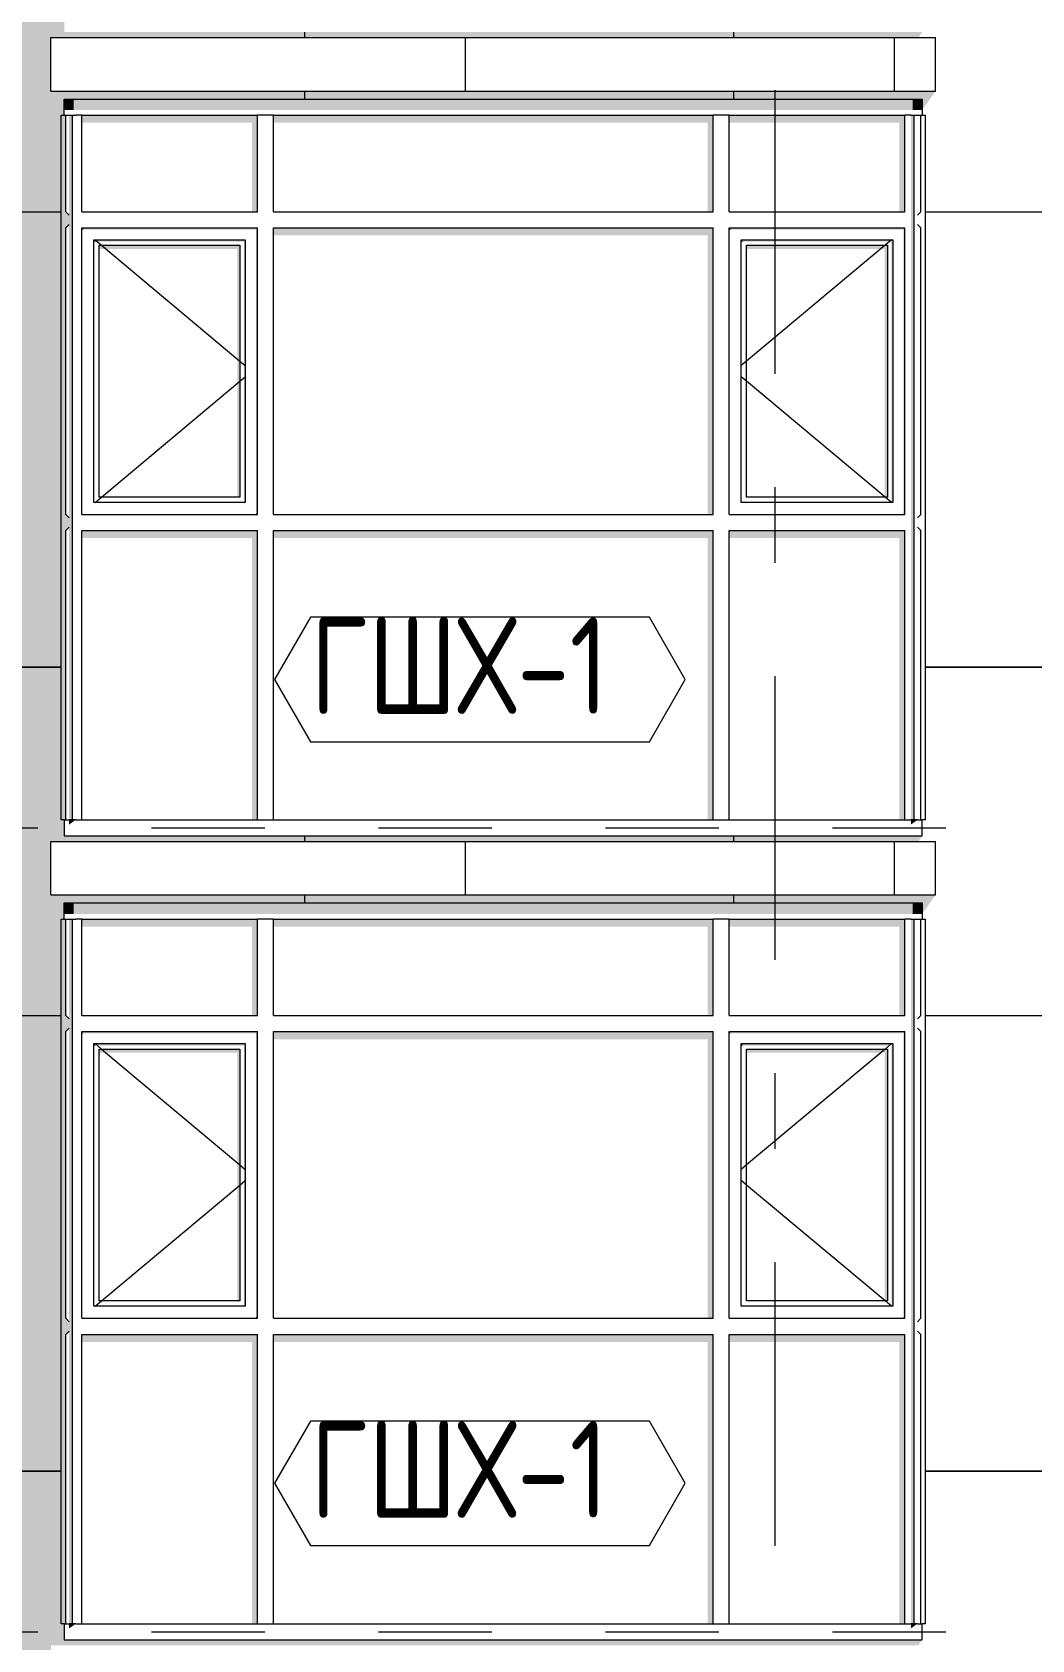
# Model space of a CAD drawing. Header units: millimetres. Extents: x 18162 to 7085488, y 72188 to 247925.
# Drawn here: x 5963688 to 5967417, y 118526 to 124526 of the extents above; entities that cross this region are included whole.
import ezdxf
from ezdxf.enums import TextEntityAlignment as Align

# ---------------------------------------------------------------- set-up
doc = ezdxf.new("R2010")
doc.units = ezdxf.units.MM
doc.header["$MEASUREMENT"] = 0
doc.linetypes.add('Dashed', pattern=[423.333333, 211.666667, -211.666667])
doc.linetypes.add('Double Dashed', pattern=[1093.611073, 529.166651, -211.666656, 141.111112, -211.666656])
for name, color, linetype in [('Finish - Wall', 7, 'Continuous'), ('Structural - Bearing', 7, 'Continuous'), ('Structural - Grid', 7, 'Continuous')]:
    doc.layers.add(name, color=color, linetype=linetype)
doc.styles.add('GENERATED_STYLE_3', font='', dxfattribs={"width": 0.8})
doc.styles.get('GENERATED_STYLE_3').set_extended_font_data('ISOCPEUR MON')

# ---------------------------------------------------------------- blocks, each defined once
blk = doc.blocks.new('*X2853', base_point=(6050603.8, 91556.2))
at = {"layer": 'Structural - Bearing', "color": 8, "linetype": 'Continuous', "lineweight": 13}
for p, q in [((5964703.8, 121306.2), (5964703.8, 121276.2)), ((5966303.8, 121306.2), (5966303.8, 121276.2)), ((5963103.8, 120856.2), (5963795.7, 120856.2)), ((5967020.5, 120856.2), (5967403.8, 120856.2)), ((5967403.8, 120856.2), (5967903.8, 120856.2)), ((5963103.8, 119156.2), (5963795.7, 119156.2)), ((5963795.7, 119156.2), (5963103.8, 119156.2)), ((5967020.5, 119156.2), (5967403.8, 119156.2)), ((5967403.8, 119156.2), (5967020.5, 119156.2)), ((5967903.8, 119156.2), (5967403.8, 119156.2)), ((5967403.8, 119156.2), (5967903.8, 119156.2))]:
    blk.add_line(p, q, dxfattribs=at)
blk = doc.blocks.new('*X2860', base_point=(6050603.8, 91556.2))
at = {"layer": 'Structural - Bearing', "color": 8, "linetype": 'Continuous', "lineweight": 13}
for p, q in [((5964703.8, 124306.2), (5964703.8, 124276.2)), ((5966303.8, 124306.2), (5966303.8, 124276.2)), ((5963103.8, 123856.2), (5963795.7, 123856.2)), ((5967020.5, 123856.2), (5967403.8, 123856.2)), ((5967403.8, 123856.2), (5967903.8, 123856.2)), ((5963103.8, 122156.2), (5963795.7, 122156.2)), ((5963795.7, 122156.2), (5963103.8, 122156.2)), ((5967020.5, 122156.2), (5967403.8, 122156.2)), ((5967403.8, 122156.2), (5967020.5, 122156.2)), ((5967903.8, 122156.2), (5967403.8, 122156.2)), ((5967403.8, 122156.2), (5967903.8, 122156.2)), ((5964703.8, 121526.2), (5964703.8, 121506.2)), ((5966303.8, 121526.2), (5966303.8, 121506.2))]:
    blk.add_line(p, q, dxfattribs=at)
blk = doc.blocks.new('*X2861', base_point=(6050603.8, 91556.2))
at = {"layer": 'Structural - Bearing', "color": 7, "linetype": 'Continuous', "lineweight": 9}
for p, q in [((5965303.8, 121506.2), (5965303.8, 121306.2)), ((5966903.8, 121506.2), (5966903.8, 121306.2))]:
    blk.add_line(p, q, dxfattribs=at)
blk = doc.blocks.new('*X2867', base_point=(6050603.8, 91556.2))
at = {"layer": 'Structural - Bearing', "color": 8, "linetype": 'Continuous', "lineweight": 13}
for p, q in [((5964703.8, 124526.2), (5964703.8, 124506.2)), ((5966303.8, 124526.2), (5966303.8, 124506.2))]:
    blk.add_line(p, q, dxfattribs=at)
blk = doc.blocks.new('*X2868', base_point=(6050603.8, 91556.2))
at = {"layer": 'Structural - Bearing', "color": 7, "linetype": 'Continuous', "lineweight": 9}
for p, q in [((5965303.8, 124506.2), (5965303.8, 124306.2)), ((5966903.8, 124506.2), (5966903.8, 124306.2))]:
    blk.add_line(p, q, dxfattribs=at)
blk = doc.blocks.new('Label_276_3', base_point=(5965358.1, 118876.2))
at = {"color": 13, "linetype": 'Continuous', "lineweight": 13, "flags": 128}
blk.add_lwpolyline([(5964591.7, 119110.4), (5964725.8, 118878.2), (5965990.4, 118878.2), (5966124.5, 119110.4), (5965990.4, 119342.7), (5964725.8, 119342.7)], close=True, dxfattribs=at)
at = {"color": 13, "lineweight": 13, "insert": (5964725.8, 119342), "char_height": 360, "attachment_point": 1, "style": 'GENERATED_STYLE_3'}
blk.add_mtext('\\A1;{\\pql;\\pt0,253000;\\fISOCPEUR MON|b0|i0|c0|p0;\\W0.800000;ГШХ-1\\fISOCPEUR MON|b0|i0|c0|p0;\\W0.800000;\\A1{\\H.66x;\\S^  ;}\\fISOCPEUR MON|b0|i0|c0|p0;\\W0.800000;\\fISOCPEUR MON|b0|i0|c0|p0;\\W0.800000;\\A1{\\H.66x;\\S^  ;}\\fISOCPEUR MON|b0|i0|c0|p0;\\W0.800000; \\fISOCPEUR MON|b0|i0|c0|p0;\\W0.800000;\\fISOCPEUR MON|b0|i0|c0|p0;\\W0.800000;\\fISOCPEUR MON|b0|i0|c0|p0;\\W0.800000;\\fISOCPEUR MON|b0|i0|c0|p0;\\W0.800000;\\fISOCPEUR MON|b0|i0|c0|p0;\\W0.800000;\\fISOCPEUR MON|b0|i0|c0|p0;\\W0.800000;\\fISOCPEUR MON|b0|i0|c0|p0;\\W0.800000;\\fISOCPEUR MON|b0|i0|c0|p0;\\W0.800000;\\fISOCPEUR MON|b0|i0|c0|p0;\\W0.800000;\\fISOCPEUR MON|b0|i0|c0|p0;\\W0.800000;\\fISOCPEUR MON|b0|i0|c0|p0;\\W0.800000;\\fISOCPEUR MON|b0|i0|c0|p0;\\W0.800000;\\fISOCPEUR MON|b0|i0|c0|p0;\\W0.800000;\\fISOCPEUR MON|b0|i0|c0|p0;\\W0.800000;\\fISOCPEUR MON|b0|i0|c0|p0;\\W0.800000;\\fISOCPEUR MON|b0|i0|c0|p0;\\W0.800000;\\fISOCPEUR MON|b0|i0|c0|p0;\\W0.800000;\\fISOCPEUR MON|b0|i0|c0|p0;\\W0.800000;\\fISOCPEUR MON|b0|i0|c0|p0;\\W0.800000;\\fISOCPEUR MON|b0|i0|c0|p0;\\W0.800000;\\fISOCPEUR MON|b0|i0|c0|p0;\\W0.800000;\\fISOCPEUR MON|b0|i0|c0|p0;\\W0.800000;\\fISOCPEUR MON|b0|i0|c0|p0;\\W0.800000;\\fISOCPEUR MON|b0|i0|c0|p0;\\W0.800000;\\fISOCPEUR MON|b0|i0|c0|p0;\\W0.800000;\\fISOCPEUR MON|b0|i0|c0|p0;\\W0.800000;\\fISOCPEUR MON|b0|i0|c0|p0;\\W0.800000;\\fISOCPEUR MON|b0|i0|c0|p0;\\W0.800000;\\fISOCPEUR MON|b0|i0|c0|p0;\\W0.800000;\\fISOCPEUR MON|b0|i0|c0|p0;\\W0.800000;\\fISOCPEUR MON|b0|i0|c0|p0;\\W0.800000;\\fISOCPEUR MON|b0|i0|c0|p0;\\W0.800000;\\fISOCPEUR MON|b0|i0|c0|p0;\\W0.800000;\\fISOCPEUR MON|b0|i0|c0|p0;\\W0.800000;\\fISOCPEUR MON|b0|i0|c0|p0;\\W0.800000;\\fISOCPEUR MON|b0|i0|c0|p0;\\W0.800000;\\fISOCPEUR MON|b0|i0|c0|p0;\\W0.800000;\\fISOCPEUR MON|b0|i0|c0|p0;\\W0.800000;\\fISOCPEUR MON|b0|i0|c0|p0;\\W0.800000;\\fISOCPEUR MON|b0|i0|c0|p0;\\W0.800000;\\fISOCPEUR MON|b0|i0|c0|p0;\\W0.800000;\\fISOCPEUR MON|b0|i0|c0|p0;\\W0.800000;\\fISOCPEUR MON|b0|i0|c0|p0;\\W0.800000;}', dxfattribs=at)
blk = doc.blocks.new('Label_277_3', base_point=(5965358.1, 121876.2))
at = {"color": 13, "linetype": 'Continuous', "lineweight": 13, "flags": 128}
blk.add_lwpolyline([(5964591.7, 122110.4), (5964725.8, 121878.2), (5965990.4, 121878.2), (5966124.5, 122110.4), (5965990.4, 122342.7), (5964725.8, 122342.7)], close=True, dxfattribs=at)
at = {"color": 13, "lineweight": 13, "insert": (5964725.8, 122342), "char_height": 360, "attachment_point": 1, "style": 'GENERATED_STYLE_3'}
blk.add_mtext('\\A1;{\\pql;\\pt0,253000;\\fISOCPEUR MON|b0|i0|c0|p0;\\W0.800000;ГШХ-1\\fISOCPEUR MON|b0|i0|c0|p0;\\W0.800000;\\A1{\\H.66x;\\S^  ;}\\fISOCPEUR MON|b0|i0|c0|p0;\\W0.800000;\\fISOCPEUR MON|b0|i0|c0|p0;\\W0.800000;\\A1{\\H.66x;\\S^  ;}\\fISOCPEUR MON|b0|i0|c0|p0;\\W0.800000; \\fISOCPEUR MON|b0|i0|c0|p0;\\W0.800000;\\fISOCPEUR MON|b0|i0|c0|p0;\\W0.800000;\\fISOCPEUR MON|b0|i0|c0|p0;\\W0.800000;\\fISOCPEUR MON|b0|i0|c0|p0;\\W0.800000;\\fISOCPEUR MON|b0|i0|c0|p0;\\W0.800000;\\fISOCPEUR MON|b0|i0|c0|p0;\\W0.800000;\\fISOCPEUR MON|b0|i0|c0|p0;\\W0.800000;\\fISOCPEUR MON|b0|i0|c0|p0;\\W0.800000;\\fISOCPEUR MON|b0|i0|c0|p0;\\W0.800000;\\fISOCPEUR MON|b0|i0|c0|p0;\\W0.800000;\\fISOCPEUR MON|b0|i0|c0|p0;\\W0.800000;\\fISOCPEUR MON|b0|i0|c0|p0;\\W0.800000;\\fISOCPEUR MON|b0|i0|c0|p0;\\W0.800000;\\fISOCPEUR MON|b0|i0|c0|p0;\\W0.800000;\\fISOCPEUR MON|b0|i0|c0|p0;\\W0.800000;\\fISOCPEUR MON|b0|i0|c0|p0;\\W0.800000;\\fISOCPEUR MON|b0|i0|c0|p0;\\W0.800000;\\fISOCPEUR MON|b0|i0|c0|p0;\\W0.800000;\\fISOCPEUR MON|b0|i0|c0|p0;\\W0.800000;\\fISOCPEUR MON|b0|i0|c0|p0;\\W0.800000;\\fISOCPEUR MON|b0|i0|c0|p0;\\W0.800000;\\fISOCPEUR MON|b0|i0|c0|p0;\\W0.800000;\\fISOCPEUR MON|b0|i0|c0|p0;\\W0.800000;\\fISOCPEUR MON|b0|i0|c0|p0;\\W0.800000;\\fISOCPEUR MON|b0|i0|c0|p0;\\W0.800000;\\fISOCPEUR MON|b0|i0|c0|p0;\\W0.800000;\\fISOCPEUR MON|b0|i0|c0|p0;\\W0.800000;\\fISOCPEUR MON|b0|i0|c0|p0;\\W0.800000;\\fISOCPEUR MON|b0|i0|c0|p0;\\W0.800000;\\fISOCPEUR MON|b0|i0|c0|p0;\\W0.800000;\\fISOCPEUR MON|b0|i0|c0|p0;\\W0.800000;\\fISOCPEUR MON|b0|i0|c0|p0;\\W0.800000;\\fISOCPEUR MON|b0|i0|c0|p0;\\W0.800000;\\fISOCPEUR MON|b0|i0|c0|p0;\\W0.800000;\\fISOCPEUR MON|b0|i0|c0|p0;\\W0.800000;\\fISOCPEUR MON|b0|i0|c0|p0;\\W0.800000;\\fISOCPEUR MON|b0|i0|c0|p0;\\W0.800000;\\fISOCPEUR MON|b0|i0|c0|p0;\\W0.800000;\\fISOCPEUR MON|b0|i0|c0|p0;\\W0.800000;\\fISOCPEUR MON|b0|i0|c0|p0;\\W0.800000;\\fISOCPEUR MON|b0|i0|c0|p0;\\W0.800000;\\fISOCPEUR MON|b0|i0|c0|p0;\\W0.800000;\\fISOCPEUR MON|b0|i0|c0|p0;\\W0.800000;}', dxfattribs=at)
blk = doc.blocks.new('Standard grid marker[382]_3', base_point=(5966458.1, 151556.2))
at = {"layer": 'Structural - Grid', "color": 13, "linetype": 'Double Dashed', "lineweight": 13, "ltscale": 2}
blk.add_line((5966458.1, 150556.2), (5966458.1, 87056.2), dxfattribs=at)
at = {"layer": 'Structural - Grid', "color": 13, "lineweight": 13, "style": 'GENERATED_STYLE_3'}
blk.add_attdef('AC_MarkerText_1', text='', height=500, rotation=360, dxfattribs=at).set_placement((5966458.1, 85706.2), align=Align.TOP_CENTER)

msp = doc.modelspace()

# ---------------------------------------------------------------- hatches: boundary and pattern name
at = {"layer": 'Finish - Wall', "linetype": 'Continuous', "lineweight": 0}
for points in [[(5963843.1, 124276.2), (5963808.1, 124276.2), (5963808.1, 124235.5), (5963843.1, 124235.5)], [(5963843.1, 124276.2), (5963843.1, 124235.5), (5964558.1, 124235.5), (5964558.1, 124276.2)], [(5964558.1, 124276.2), (5964558.1, 124235.5), (5966258.1, 124235.5), (5966258.1, 124276.2)], [(5966258.1, 124276.2), (5966258.1, 124235.5), (5966973.1, 124235.5), (5966973.1, 124276.2)], [(5967008.1, 124276.2), (5966973.1, 124276.2), (5966973.1, 124235.5), (5967008.1, 124235.5)], [(5963795.7, 124216.2), (5963795.7, 123826.2), (5963838.1, 123826.2), (5963838.1, 124216.2), (5963825.7, 124216.2), (5963825.7, 123843.6), (5963813.1, 123856.2), (5963813.1, 124216.2)], [(5963873.1, 124216.2), (5963873.1, 124187.9), (5964508.1, 124187.9), (5964508.1, 123856.2), (5964528.1, 123856.2), (5964528.1, 124216.2)], [(5964588.1, 124187.9), (5966208.1, 124187.9), (5966208.1, 123856.2), (5966228.1, 123856.2), (5966228.1, 124216.2), (5964588.1, 124216.2)], [(5966288.1, 124216.2), (5966288.1, 124187.9), (5966923.1, 124187.9), (5966923.1, 123856.2), (5966943.1, 123856.2), (5966943.1, 124216.2)], [(5966965.7, 123826.2), (5966978.1, 123826.2), (5966978.1, 124216.2), (5966965.7, 124216.2)], [(5967003.1, 124216.2), (5967003.1, 124209.1), (5967008.1, 124216.2)], [(5967003.1, 123856.2), (5966990.5, 123843.6), (5966996.8, 123847.3)], [(5964528.1, 123796.2), (5963873.1, 123796.2), (5963880.2, 123789.1), (5964521, 123789.1)], [(5963880.2, 123789.1), (5963873.1, 123796.2), (5963873.1, 123789.1)], [(5964521, 123789.1), (5964523.1, 123789.1), (5964523.1, 122731.2), (5964528.1, 122726.2), (5964528.1, 123796.2)], [(5966228.1, 123796.2), (5964588.1, 123796.2), (5964588.1, 123767.9), (5966208.1, 123767.9), (5966208.1, 122726.2), (5966228.1, 122726.2)], [(5966943.1, 123796.2), (5966288.1, 123796.2), (5966295.2, 123789.1), (5966936, 123789.1)], [(5966288.1, 123796.2), (5966288.1, 123789.1), (5966295.2, 123789.1)], [(5966936, 123789.1), (5966938.1, 123789.1), (5966938.1, 122731.2), (5966943.1, 122726.2), (5966943.1, 123796.2)], [(5966965.7, 122696.2), (5966978.1, 122696.2), (5966978.1, 123826.2), (5966965.7, 123826.2)], [(5963918.1, 123744.1), (5963925.2, 123744.1), (5963918.1, 123751.2)], [(5963918.1, 123751.2), (5963925.2, 123744.1), (5964476, 123744.1), (5964483.1, 123751.2)], [(5964463.1, 123731.2), (5963938.1, 123731.2), (5963938.1, 123717), (5964453.1, 123717), (5964453.1, 122791.2), (5964463.1, 122791.2)], [(5964483.1, 123751.2), (5964476, 123744.1), (5964478.1, 123744.1), (5964478.1, 122776.2), (5964483.1, 122771.2)], [(5966340.2, 123744.1), (5966333.1, 123751.2), (5966333.1, 123744.1)], [(5966898.1, 123751.2), (5966333.1, 123751.2), (5966340.2, 123744.1), (5966891, 123744.1)], [(5966353.1, 123731.2), (5966353.1, 123717), (5966868.1, 123717), (5966868.1, 122791.2), (5966878.1, 122791.2), (5966878.1, 123731.2)], [(5966891, 123744.1), (5966893.1, 123744.1), (5966893.1, 122776.2), (5966898.1, 122771.2), (5966898.1, 123751.2)], [(5964478.1, 122771.2), (5964483.1, 122771.2), (5964478.1, 122776.2)], [(5966893.1, 122771.2), (5966898.1, 122771.2), (5966893.1, 122776.2)], [(5964523.1, 122726.2), (5964528.1, 122726.2), (5964523.1, 122731.2)], [(5966938.1, 122726.2), (5966943.1, 122726.2), (5966938.1, 122731.2)], [(5966990.5, 122713.6), (5966996.8, 122717.3), (5967003.1, 122726.2)], [(5963795.7, 122696.2), (5963795.7, 121586.2), (5963813.1, 121586.2), (5963813.1, 122666.2), (5963825.7, 122678.8), (5963825.7, 121586.2), (5963838.1, 121586.2), (5963838.1, 122696.2)], [(5963873.1, 122666.2), (5963873.1, 122637.9), (5964508.1, 122637.9), (5964508.1, 121586.2), (5964528.1, 121586.2), (5964528.1, 122666.2)], [(5964588.1, 122637.9), (5966208.1, 122637.9), (5966208.1, 121586.2), (5966228.1, 121586.2), (5966228.1, 122666.2), (5964588.1, 122666.2)], [(5966288.1, 122666.2), (5966288.1, 122637.9), (5966923.1, 122637.9), (5966923.1, 121586.2), (5966943.1, 121586.2), (5966943.1, 122666.2)], [(5966965.7, 121586.2), (5966978.1, 121586.2), (5966978.1, 122696.2), (5966965.7, 122696.2)], [(5963825.7, 121568.6), (5963843.1, 121580.9), (5963843.1, 121586.2), (5963825.7, 121586.2)], [(5963850.5, 121586.2), (5963843.1, 121586.2), (5963843.1, 121580.9)], [(5966965.7, 121586.2), (5966965.7, 121568.6), (5966973.1, 121573.9), (5966973.1, 121586.2)], [(5966990.5, 121586.2), (5966973.1, 121586.2), (5966973.1, 121573.9)], [(5963843.1, 121276.2), (5963808.1, 121276.2), (5963808.1, 121235.5), (5963843.1, 121235.5)], [(5963843.1, 121276.2), (5963843.1, 121235.5), (5964558.1, 121235.5), (5964558.1, 121276.2)], [(5964558.1, 121235.5), (5966258.1, 121235.5), (5966258.1, 121276.2), (5964558.1, 121276.2)], [(5966258.1, 121235.5), (5966973.1, 121235.5), (5966973.1, 121276.2), (5966258.1, 121276.2)], [(5967008.1, 121276.2), (5966973.1, 121276.2), (5966973.1, 121235.5), (5967008.1, 121235.5)], [(5963795.7, 121216.2), (5963795.7, 120826.2), (5963838.1, 120826.2), (5963838.1, 121216.2), (5963825.7, 121216.2), (5963825.7, 120843.6), (5963813.1, 120856.2), (5963813.1, 121216.2)], [(5964528.1, 121216.2), (5963873.1, 121216.2), (5963873.1, 121187.9), (5964508.1, 121187.9), (5964508.1, 120856.2), (5964528.1, 120856.2)], [(5964588.1, 121187.9), (5966208.1, 121187.9), (5966208.1, 120856.2), (5966228.1, 120856.2), (5966228.1, 121216.2), (5964588.1, 121216.2)], [(5966288.1, 121216.2), (5966288.1, 121187.9), (5966923.1, 121187.9), (5966923.1, 120856.2), (5966943.1, 120856.2), (5966943.1, 121216.2)], [(5966965.7, 120826.2), (5966978.1, 120826.2), (5966978.1, 121216.2), (5966965.7, 121216.2)], [(5967003.1, 121209.1), (5967008.1, 121216.2), (5967003.1, 121216.2)], [(5967003.1, 120856.2), (5966990.5, 120843.6), (5966996.8, 120847.3)], [(5964528.1, 120796.2), (5963873.1, 120796.2), (5963880.2, 120789.1), (5964521, 120789.1)], [(5963880.2, 120789.1), (5963873.1, 120796.2), (5963873.1, 120789.1)], [(5964521, 120789.1), (5964523.1, 120789.1), (5964523.1, 119731.2), (5964528.1, 119726.2), (5964528.1, 120796.2)], [(5964588.1, 120767.9), (5966208.1, 120767.9), (5966208.1, 119726.2), (5966228.1, 119726.2), (5966228.1, 120796.2), (5964588.1, 120796.2)], [(5966288.1, 120796.2), (5966295.2, 120789.1), (5966936, 120789.1), (5966943.1, 120796.2)], [(5966288.1, 120796.2), (5966288.1, 120789.1), (5966295.2, 120789.1)], [(5966936, 120789.1), (5966938.1, 120789.1), (5966938.1, 119731.2), (5966943.1, 119726.2), (5966943.1, 120796.2)], [(5966965.7, 119696.2), (5966978.1, 119696.2), (5966978.1, 120826.2), (5966965.7, 120826.2)], [(5963918.1, 120744.1), (5963925.2, 120744.1), (5963918.1, 120751.2)], [(5963918.1, 120751.2), (5963925.2, 120744.1), (5964476, 120744.1), (5964483.1, 120751.2)], [(5964463.1, 120731.2), (5963938.1, 120731.2), (5963938.1, 120717), (5964453.1, 120717), (5964453.1, 119791.2), (5964463.1, 119791.2)], [(5964483.1, 120751.2), (5964476, 120744.1), (5964478.1, 120744.1), (5964478.1, 119776.2), (5964483.1, 119771.2)], [(5966340.2, 120744.1), (5966333.1, 120751.2), (5966333.1, 120744.1)], [(5966898.1, 120751.2), (5966333.1, 120751.2), (5966340.2, 120744.1), (5966891, 120744.1)], [(5966353.1, 120731.2), (5966353.1, 120717), (5966868.1, 120717), (5966868.1, 119791.2), (5966878.1, 119791.2), (5966878.1, 120731.2)], [(5966891, 120744.1), (5966893.1, 120744.1), (5966893.1, 119776.2), (5966898.1, 119771.2), (5966898.1, 120751.2)], [(5964478.1, 119771.2), (5964483.1, 119771.2), (5964478.1, 119776.2)], [(5966893.1, 119771.2), (5966898.1, 119771.2), (5966893.1, 119776.2)], [(5964523.1, 119726.2), (5964528.1, 119726.2), (5964523.1, 119731.2)], [(5966938.1, 119726.2), (5966943.1, 119726.2), (5966938.1, 119731.2)], [(5967003.1, 119726.2), (5966990.5, 119713.6), (5966996.8, 119717.3)], [(5963795.7, 119696.2), (5963795.7, 118586.2), (5963813.1, 118586.2), (5963813.1, 119666.2), (5963825.7, 119678.8), (5963825.7, 118586.2), (5963838.1, 118586.2), (5963838.1, 119696.2)], [(5963873.1, 119666.2), (5963873.1, 119637.9), (5964508.1, 119637.9), (5964508.1, 118586.2), (5964528.1, 118586.2), (5964528.1, 119666.2)], [(5964588.1, 119637.9), (5966208.1, 119637.9), (5966208.1, 118586.2), (5966228.1, 118586.2), (5966228.1, 119666.2), (5964588.1, 119666.2)], [(5966288.1, 119666.2), (5966288.1, 119637.9), (5966923.1, 119637.9), (5966923.1, 118586.2), (5966943.1, 118586.2), (5966943.1, 119666.2)], [(5966965.7, 118586.2), (5966978.1, 118586.2), (5966978.1, 119696.2), (5966965.7, 119696.2)], [(5963825.7, 118568.6), (5963843.1, 118580.9), (5963843.1, 118586.2), (5963825.7, 118586.2)], [(5963850.5, 118586.2), (5963843.1, 118586.2), (5963843.1, 118580.9)], [(5966965.7, 118568.6), (5966973.1, 118573.9), (5966973.1, 118586.2), (5966965.7, 118586.2)], [(5966973.1, 118586.2), (5966973.1, 118573.9), (5966990.5, 118586.2)]]:
    msp.add_hatch(color=49, dxfattribs=at).paths.add_polyline_path(points)
h = msp.add_hatch(color=49, dxfattribs=at)
h.paths.add_polyline_path([(5963795.7, 122696.2), (5963838.1, 122696.2), (5963838.1, 123826.2), (5963795.7, 123826.2)])
h.paths.add_polyline_path([(5963813.1, 123796.2), (5963825.7, 123808.8), (5963825.7, 122713.6), (5963813.1, 122726.2)], flags=0)
h = msp.add_hatch(color=49, dxfattribs=at)
h.paths.add_polyline_path([(5963795.7, 119696.2), (5963838.1, 119696.2), (5963838.1, 120826.2), (5963795.7, 120826.2)])
h.paths.add_polyline_path([(5963825.7, 119713.6), (5963813.1, 119726.2), (5963813.1, 120796.2), (5963825.7, 120808.8)], flags=0)
at = {"layer": 'Structural - Bearing', "linetype": 'Continuous', "lineweight": 0}
for points in [[(5962513.1, 125156.2), (5962513.1, 125017.7), (5962525.7, 125005.1), (5962525.7, 124975.5), (5962513.1, 124957.7), (5962513.1, 124456.2), (5963758.1, 124456.2), (5963758.1, 124506.2), (5966994, 124506.2), (5967008.1, 124526.2), (5963808.1, 124526.2), (5963808.1, 124586.2), (5963795.7, 124586.2), (5963795.7, 127216.2), (5963808.1, 127216.2), (5963808.1, 127276.2), (5967008.1, 127276.2), (5967008.1, 127235.5), (5967058.1, 127306.2), (5963758.1, 127306.2), (5963758.1, 127456.2), (5962513.1, 127456.2), (5962513.1, 126887.7), (5962525.7, 126875.1), (5962525.7, 126856.2), (5962758.1, 126856.2), (5962758.1, 125156.2)], [(5962513.1, 123887.7), (5962525.7, 123875.1), (5962525.7, 123856.2), (5962758.1, 123856.2), (5962758.1, 122156.2), (5962513.1, 122156.2), (5962513.1, 122017.7), (5962525.7, 122005.1), (5962525.7, 121975.5), (5962513.1, 121957.7), (5962513.1, 121456.2), (5963758.1, 121456.2), (5963758.1, 121506.2), (5966994, 121506.2), (5967008.1, 121526.2), (5963808.1, 121526.2), (5963808.1, 121586.2), (5963795.7, 121586.2), (5963795.7, 124216.2), (5963808.1, 124216.2), (5963808.1, 124276.2), (5967008.1, 124276.2), (5967008.1, 124235.5), (5967058.1, 124306.2), (5963758.1, 124306.2), (5963758.1, 124456.2), (5962513.1, 124456.2)], [(5962513.1, 121456.2), (5962513.1, 120887.7), (5962525.7, 120875.1), (5962525.7, 120856.2), (5962758.1, 120856.2), (5962758.1, 119156.2), (5962513.1, 119156.2), (5962513.1, 119017.7), (5962525.7, 119005.1), (5962525.7, 118975.5), (5962513.1, 118957.7), (5962513.1, 118456.2), (5963758.1, 118456.2), (5963758.1, 118506.2), (5966994, 118506.2), (5967008.1, 118526.2), (5963808.1, 118526.2), (5963808.1, 118586.2), (5963795.7, 118586.2), (5963795.7, 121216.2), (5963808.1, 121216.2), (5963808.1, 121276.2), (5967008.1, 121276.2), (5967008.1, 121235.5), (5967058.1, 121306.2), (5963758.1, 121306.2), (5963758.1, 121456.2)]]:
    msp.add_hatch(color=49, dxfattribs=at).paths.add_polyline_path(points)

# ---------------------------------------------------------------- linework, layer by layer
at = {"color": 8, "linetype": 'Dashed', "lineweight": 13, "ltscale": 2}
for p, q in [((5948046.5, 121556.2), (5978885, 121556.2)), ((5948046.5, 118556.2), (5978885, 118556.2))]:
    msp.add_line(p, q, dxfattribs=at)
at = {"layer": 'Finish - Wall', "color": 7, "linetype": 'Continuous', "lineweight": 9}
for p, q in [((5963808.1, 124216.2), (5963808.1, 124276.2)), ((5963808.1, 124276.2), (5963843.1, 124276.2)), ((5963843.1, 124276.2), (5964558.1, 124276.2)), ((5964558.1, 124276.2), (5966258.1, 124276.2)), ((5966258.1, 124276.2), (5966973.1, 124276.2)), ((5966973.1, 124276.2), (5967008.1, 124276.2)), ((5967008.1, 124276.2), (5967008.1, 124216.2)), ((5963795.7, 124216.2), (5963808.1, 124216.2)), ((5963795.7, 123826.2), (5963795.7, 124216.2)), ((5963808.1, 124216.2), (5963813.1, 124216.2)), ((5963813.1, 124216.2), (5963825.7, 124216.2)), ((5963813.1, 123856.2), (5963813.1, 124216.2)), ((5963825.7, 124216.2), (5963838.1, 124216.2)), ((5963838.1, 124216.2), (5963850.5, 124216.2)), ((5963838.1, 123826.2), (5963838.1, 124216.2)), ((5963873.1, 124216.2), (5963850.5, 124216.2)), ((5963873.1, 124216.2), (5964528.1, 124216.2)), ((5963873.1, 123856.2), (5963873.1, 124216.2)), ((5964588.1, 124216.2), (5964528.1, 124216.2)), ((5964528.1, 123856.2), (5964528.1, 124216.2)), ((5964588.1, 124216.2), (5966228.1, 124216.2)), ((5964588.1, 123856.2), (5964588.1, 124216.2)), ((5966288.1, 124216.2), (5966228.1, 124216.2)), ((5966228.1, 123856.2), (5966228.1, 124216.2)), ((5966288.1, 124216.2), (5966943.1, 124216.2)), ((5966288.1, 123856.2), (5966288.1, 124216.2)), ((5966965.7, 124216.2), (5966943.1, 124216.2)), ((5966943.1, 123856.2), (5966943.1, 124216.2)), ((5966965.7, 124216.2), (5966978.1, 124216.2)), ((5966978.1, 124216.2), (5966990.5, 124216.2)), ((5966978.1, 123826.2), (5966978.1, 124216.2)), ((5966990.5, 124216.2), (5967003.1, 124216.2)), ((5967003.1, 124216.2), (5967008.1, 124216.2)), ((5967003.1, 123856.2), (5967003.1, 124216.2)), ((5967008.1, 124216.2), (5967020.5, 124216.2)), ((5967020.5, 123826.2), (5967020.5, 124216.2)), ((5963813.1, 123856.2), (5963825.7, 123843.6)), ((5963873.1, 123856.2), (5964528.1, 123856.2)), ((5964588.1, 123856.2), (5966228.1, 123856.2)), ((5966288.1, 123856.2), (5966943.1, 123856.2)), ((5966990.5, 123843.6), (5967003.1, 123856.2)), ((5963795.7, 122696.2), (5963795.7, 123826.2)), ((5963825.7, 123808.8), (5963813.1, 123796.2)), ((5963813.1, 122726.2), (5963813.1, 123796.2)), ((5963838.1, 122696.2), (5963838.1, 123826.2)), ((5963873.1, 122726.2), (5963873.1, 123796.2)), ((5963873.1, 123796.2), (5964528.1, 123796.2)), ((5964528.1, 122726.2), (5964528.1, 123796.2)), ((5964588.1, 122726.2), (5964588.1, 123796.2)), ((5964588.1, 123796.2), (5966228.1, 123796.2)), ((5966228.1, 122726.2), (5966228.1, 123796.2)), ((5966288.1, 122726.2), (5966288.1, 123796.2)), ((5966288.1, 123796.2), (5966943.1, 123796.2)), ((5966943.1, 122726.2), (5966943.1, 123796.2)), ((5966978.1, 122696.2), (5966978.1, 123826.2)), ((5967003.1, 123796.2), (5966990.5, 123808.8)), ((5967003.1, 122726.2), (5967003.1, 123796.2)), ((5967020.5, 122696.2), (5967020.5, 123826.2)), ((5963918.1, 122771.2), (5963918.1, 123751.2)), ((5963918.1, 123751.2), (5964483.1, 123751.2)), ((5963923, 123751.2), (5963946.9, 123731.2)), ((5963938.1, 123731.2), (5964463.1, 123731.2)), ((5963938.1, 122791.2), (5963938.1, 123731.2)), ((5963946.9, 123731.2), (5964463.1, 123298.9)), ((5964463.1, 123731.2), (5964463.1, 122791.2)), ((5964483.1, 123751.2), (5964483.1, 122771.2)), ((5966333.1, 122771.2), (5966333.1, 123751.2)), ((5966333.1, 123751.2), (5966898.1, 123751.2)), ((5966353.1, 123731.2), (5966878.1, 123731.2)), ((5966869.4, 123731.2), (5966353.1, 123298.9)), ((5966353.1, 122791.2), (5966353.1, 123731.2)), ((5966893.3, 123751.2), (5966869.4, 123731.2)), ((5966878.1, 123731.2), (5966878.1, 122791.2)), ((5966898.1, 123751.2), (5966898.1, 122771.2)), ((5964463.1, 123298.9), (5964483.1, 123282.1)), ((5964463.1, 123223.5), (5964483.1, 123240.2)), ((5966353.1, 123298.9), (5966333.1, 123282.1)), ((5966353.1, 123223.5), (5966333.1, 123240.2)), ((5963946.9, 122791.2), (5964463.1, 123223.5)), ((5966869.4, 122791.2), (5966353.1, 123223.5)), ((5964483.1, 122771.2), (5963918.1, 122771.2)), ((5963923, 122771.2), (5963946.9, 122791.2)), ((5964463.1, 122791.2), (5963938.1, 122791.2)), ((5966898.1, 122771.2), (5966333.1, 122771.2)), ((5966878.1, 122791.2), (5966353.1, 122791.2)), ((5966893.3, 122771.2), (5966869.4, 122791.2)), ((5963813.1, 122726.2), (5963825.7, 122713.6)), ((5963873.1, 122726.2), (5964528.1, 122726.2)), ((5964588.1, 122726.2), (5966228.1, 122726.2)), ((5966288.1, 122726.2), (5966943.1, 122726.2)), ((5966990.5, 122713.6), (5967003.1, 122726.2)), ((5963795.7, 121586.2), (5963795.7, 122696.2)), ((5963825.7, 122678.8), (5963813.1, 122666.2)), ((5963813.1, 121586.2), (5963813.1, 122666.2)), ((5963838.1, 121586.2), (5963838.1, 122696.2)), ((5963873.1, 121586.2), (5963873.1, 122666.2)), ((5963873.1, 122666.2), (5964528.1, 122666.2)), ((5964528.1, 121586.2), (5964528.1, 122666.2)), ((5964588.1, 121586.2), (5964588.1, 122666.2)), ((5964588.1, 122666.2), (5966228.1, 122666.2)), ((5966228.1, 121586.2), (5966228.1, 122666.2)), ((5966288.1, 121586.2), (5966288.1, 122666.2)), ((5966288.1, 122666.2), (5966943.1, 122666.2)), ((5966943.1, 121586.2), (5966943.1, 122666.2)), ((5966978.1, 121586.2), (5966978.1, 122696.2)), ((5967003.1, 122666.2), (5966990.5, 122678.8)), ((5967003.1, 121586.2), (5967003.1, 122666.2)), ((5967020.5, 121586.2), (5967020.5, 122696.2)), ((5963808.1, 121586.2), (5963795.7, 121586.2)), ((5963808.1, 121586.2), (5963813.1, 121586.2)), ((5963808.1, 121586.2), (5963808.1, 121526.2)), ((5963813.1, 121586.2), (5963825.7, 121586.2)), ((5963838.1, 121586.2), (5963825.7, 121586.2)), ((5963850.5, 121586.2), (5963838.1, 121586.2)), ((5963850.5, 121586.2), (5963873.1, 121586.2)), ((5963873.1, 121586.2), (5964528.1, 121586.2)), ((5964528.1, 121586.2), (5964588.1, 121586.2)), ((5964588.1, 121586.2), (5966228.1, 121586.2)), ((5966228.1, 121586.2), (5966288.1, 121586.2)), ((5966288.1, 121586.2), (5966943.1, 121586.2)), ((5966943.1, 121586.2), (5966965.7, 121586.2)), ((5966978.1, 121586.2), (5966965.7, 121586.2)), ((5966990.5, 121586.2), (5966978.1, 121586.2)), ((5966990.5, 121586.2), (5967003.1, 121586.2)), ((5967003.1, 121586.2), (5967008.1, 121586.2)), ((5967020.5, 121586.2), (5967008.1, 121586.2)), ((5967008.1, 121526.2), (5967008.1, 121586.2)), ((5963808.1, 121526.2), (5963843.1, 121526.2)), ((5963843.1, 121526.2), (5964558.1, 121526.2)), ((5964558.1, 121526.2), (5966258.1, 121526.2)), ((5966258.1, 121526.2), (5966973.1, 121526.2)), ((5966973.1, 121526.2), (5967008.1, 121526.2)), ((5963808.1, 121216.2), (5963808.1, 121276.2)), ((5963808.1, 121276.2), (5963843.1, 121276.2)), ((5963843.1, 121276.2), (5964558.1, 121276.2)), ((5964558.1, 121276.2), (5966258.1, 121276.2)), ((5966258.1, 121276.2), (5966973.1, 121276.2)), ((5966973.1, 121276.2), (5967008.1, 121276.2)), ((5967008.1, 121276.2), (5967008.1, 121216.2)), ((5963795.7, 121216.2), (5963808.1, 121216.2)), ((5963795.7, 120826.2), (5963795.7, 121216.2)), ((5963808.1, 121216.2), (5963813.1, 121216.2)), ((5963813.1, 121216.2), (5963825.7, 121216.2)), ((5963813.1, 120856.2), (5963813.1, 121216.2)), ((5963825.7, 121216.2), (5963838.1, 121216.2)), ((5963838.1, 121216.2), (5963850.5, 121216.2)), ((5963838.1, 120826.2), (5963838.1, 121216.2)), ((5963873.1, 121216.2), (5963850.5, 121216.2)), ((5963873.1, 121216.2), (5964528.1, 121216.2)), ((5963873.1, 120856.2), (5963873.1, 121216.2)), ((5964588.1, 121216.2), (5964528.1, 121216.2)), ((5964528.1, 120856.2), (5964528.1, 121216.2)), ((5964588.1, 121216.2), (5966228.1, 121216.2)), ((5964588.1, 120856.2), (5964588.1, 121216.2)), ((5966288.1, 121216.2), (5966228.1, 121216.2)), ((5966228.1, 120856.2), (5966228.1, 121216.2)), ((5966288.1, 121216.2), (5966943.1, 121216.2)), ((5966288.1, 120856.2), (5966288.1, 121216.2)), ((5966965.7, 121216.2), (5966943.1, 121216.2)), ((5966943.1, 120856.2), (5966943.1, 121216.2)), ((5966965.7, 121216.2), (5966978.1, 121216.2)), ((5966978.1, 121216.2), (5966990.5, 121216.2)), ((5966978.1, 120826.2), (5966978.1, 121216.2)), ((5966990.5, 121216.2), (5967003.1, 121216.2)), ((5967003.1, 121216.2), (5967008.1, 121216.2)), ((5967003.1, 120856.2), (5967003.1, 121216.2)), ((5967008.1, 121216.2), (5967020.5, 121216.2)), ((5967020.5, 120826.2), (5967020.5, 121216.2)), ((5963813.1, 120856.2), (5963825.7, 120843.6)), ((5963873.1, 120856.2), (5964528.1, 120856.2)), ((5964588.1, 120856.2), (5966228.1, 120856.2)), ((5966288.1, 120856.2), (5966943.1, 120856.2)), ((5966990.5, 120843.6), (5967003.1, 120856.2)), ((5963795.7, 119696.2), (5963795.7, 120826.2)), ((5963825.7, 120808.8), (5963813.1, 120796.2)), ((5963813.1, 119726.2), (5963813.1, 120796.2)), ((5963838.1, 119696.2), (5963838.1, 120826.2)), ((5963873.1, 119726.2), (5963873.1, 120796.2)), ((5963873.1, 120796.2), (5964528.1, 120796.2)), ((5964528.1, 119726.2), (5964528.1, 120796.2)), ((5964588.1, 119726.2), (5964588.1, 120796.2)), ((5964588.1, 120796.2), (5966228.1, 120796.2)), ((5966228.1, 119726.2), (5966228.1, 120796.2)), ((5966288.1, 119726.2), (5966288.1, 120796.2)), ((5966288.1, 120796.2), (5966943.1, 120796.2)), ((5966943.1, 119726.2), (5966943.1, 120796.2)), ((5966978.1, 119696.2), (5966978.1, 120826.2)), ((5967003.1, 120796.2), (5966990.5, 120808.8)), ((5967003.1, 119726.2), (5967003.1, 120796.2)), ((5967020.5, 119696.2), (5967020.5, 120826.2)), ((5963918.1, 119771.2), (5963918.1, 120751.2)), ((5963918.1, 120751.2), (5964483.1, 120751.2)), ((5963923, 120751.2), (5963946.9, 120731.2)), ((5963938.1, 120731.2), (5964463.1, 120731.2)), ((5963938.1, 119791.2), (5963938.1, 120731.2)), ((5963946.9, 120731.2), (5964463.1, 120298.9)), ((5964463.1, 120731.2), (5964463.1, 119791.2)), ((5964483.1, 120751.2), (5964483.1, 119771.2)), ((5966333.1, 119771.2), (5966333.1, 120751.2)), ((5966333.1, 120751.2), (5966898.1, 120751.2)), ((5966353.1, 120731.2), (5966878.1, 120731.2)), ((5966869.4, 120731.2), (5966353.1, 120298.9)), ((5966353.1, 119791.2), (5966353.1, 120731.2)), ((5966893.3, 120751.2), (5966869.4, 120731.2)), ((5966878.1, 120731.2), (5966878.1, 119791.2)), ((5966898.1, 120751.2), (5966898.1, 119771.2)), ((5964463.1, 120298.9), (5964483.1, 120282.1)), ((5964463.1, 120223.5), (5964483.1, 120240.2)), ((5966353.1, 120298.9), (5966333.1, 120282.1)), ((5966353.1, 120223.5), (5966333.1, 120240.2)), ((5963946.9, 119791.2), (5964463.1, 120223.5)), ((5966869.4, 119791.2), (5966353.1, 120223.5)), ((5964483.1, 119771.2), (5963918.1, 119771.2)), ((5963923, 119771.2), (5963946.9, 119791.2)), ((5964463.1, 119791.2), (5963938.1, 119791.2)), ((5966898.1, 119771.2), (5966333.1, 119771.2)), ((5966878.1, 119791.2), (5966353.1, 119791.2)), ((5966893.3, 119771.2), (5966869.4, 119791.2)), ((5963813.1, 119726.2), (5963825.7, 119713.6)), ((5963873.1, 119726.2), (5964528.1, 119726.2)), ((5964588.1, 119726.2), (5966228.1, 119726.2)), ((5966288.1, 119726.2), (5966943.1, 119726.2)), ((5966990.5, 119713.6), (5967003.1, 119726.2)), ((5963795.7, 118586.2), (5963795.7, 119696.2)), ((5963825.7, 119678.8), (5963813.1, 119666.2)), ((5963813.1, 118586.2), (5963813.1, 119666.2)), ((5963838.1, 118586.2), (5963838.1, 119696.2)), ((5963873.1, 118586.2), (5963873.1, 119666.2)), ((5963873.1, 119666.2), (5964528.1, 119666.2)), ((5964528.1, 118586.2), (5964528.1, 119666.2)), ((5964588.1, 118586.2), (5964588.1, 119666.2)), ((5964588.1, 119666.2), (5966228.1, 119666.2)), ((5966228.1, 118586.2), (5966228.1, 119666.2)), ((5966288.1, 118586.2), (5966288.1, 119666.2)), ((5966288.1, 119666.2), (5966943.1, 119666.2)), ((5966943.1, 118586.2), (5966943.1, 119666.2)), ((5966978.1, 118586.2), (5966978.1, 119696.2)), ((5967003.1, 119666.2), (5966990.5, 119678.8)), ((5967003.1, 118586.2), (5967003.1, 119666.2)), ((5967020.5, 118586.2), (5967020.5, 119696.2)), ((5963808.1, 118586.2), (5963795.7, 118586.2)), ((5963808.1, 118586.2), (5963813.1, 118586.2)), ((5963808.1, 118586.2), (5963808.1, 118526.2)), ((5963813.1, 118586.2), (5963825.7, 118586.2)), ((5963838.1, 118586.2), (5963825.7, 118586.2)), ((5963850.5, 118586.2), (5963838.1, 118586.2)), ((5963850.5, 118586.2), (5963873.1, 118586.2)), ((5963873.1, 118586.2), (5964528.1, 118586.2)), ((5964528.1, 118586.2), (5964588.1, 118586.2)), ((5964588.1, 118586.2), (5966228.1, 118586.2)), ((5966228.1, 118586.2), (5966288.1, 118586.2)), ((5966288.1, 118586.2), (5966943.1, 118586.2)), ((5966943.1, 118586.2), (5966965.7, 118586.2)), ((5966978.1, 118586.2), (5966965.7, 118586.2)), ((5966990.5, 118586.2), (5966978.1, 118586.2)), ((5966990.5, 118586.2), (5967003.1, 118586.2)), ((5967003.1, 118586.2), (5967008.1, 118586.2)), ((5967020.5, 118586.2), (5967008.1, 118586.2)), ((5967008.1, 118526.2), (5967008.1, 118586.2)), ((5963808.1, 118526.2), (5963843.1, 118526.2)), ((5963843.1, 118526.2), (5964558.1, 118526.2)), ((5964558.1, 118526.2), (5966258.1, 118526.2)), ((5966258.1, 118526.2), (5966973.1, 118526.2)), ((5966973.1, 118526.2), (5967008.1, 118526.2))]:
    msp.add_line(p, q, dxfattribs=at)
at = {"layer": 'Structural - Bearing', "color": 7, "linetype": 'Continuous', "lineweight": 13}
for p, q in [((5963758.1, 124306.2), (5963758.1, 124506.2)), ((5963758.1, 124506.2), (5967058.1, 124506.2)), ((5967058.1, 124306.2), (5967058.1, 124506.2)), ((5963758.1, 124306.2), (5967058.1, 124306.2)), ((5963758.1, 121306.2), (5963758.1, 121506.2)), ((5963758.1, 121506.2), (5967058.1, 121506.2)), ((5967058.1, 121306.2), (5967058.1, 121506.2)), ((5963758.1, 121306.2), (5967058.1, 121306.2))]:
    msp.add_line(p, q, dxfattribs=at)

# ---------------------------------------------------------------- block references
at = {"color": 12, "linetype": 'Continuous', "lineweight": 13}
for name, p in [('Label_277_3', (5965358.1, 121876.2)), ('Label_276_3', (5965358.1, 118876.2))]:
    msp.add_blockref(name, p, dxfattribs=at)
at = {"layer": 'Structural - Bearing', "lineweight": 0}
for name in ['*X2867', '*X2868', '*X2860', '*X2861', '*X2853']:
    msp.add_blockref(name, (6050603.8, 91556.2), dxfattribs=at)
at = {"layer": 'Structural - Grid', "color": 13, "linetype": 'Continuous', "lineweight": 13}
msp.add_blockref('Standard grid marker[382]_3', (5966458.1, 151556.2), dxfattribs=at)

doc.saveas('drawing.dxf')
